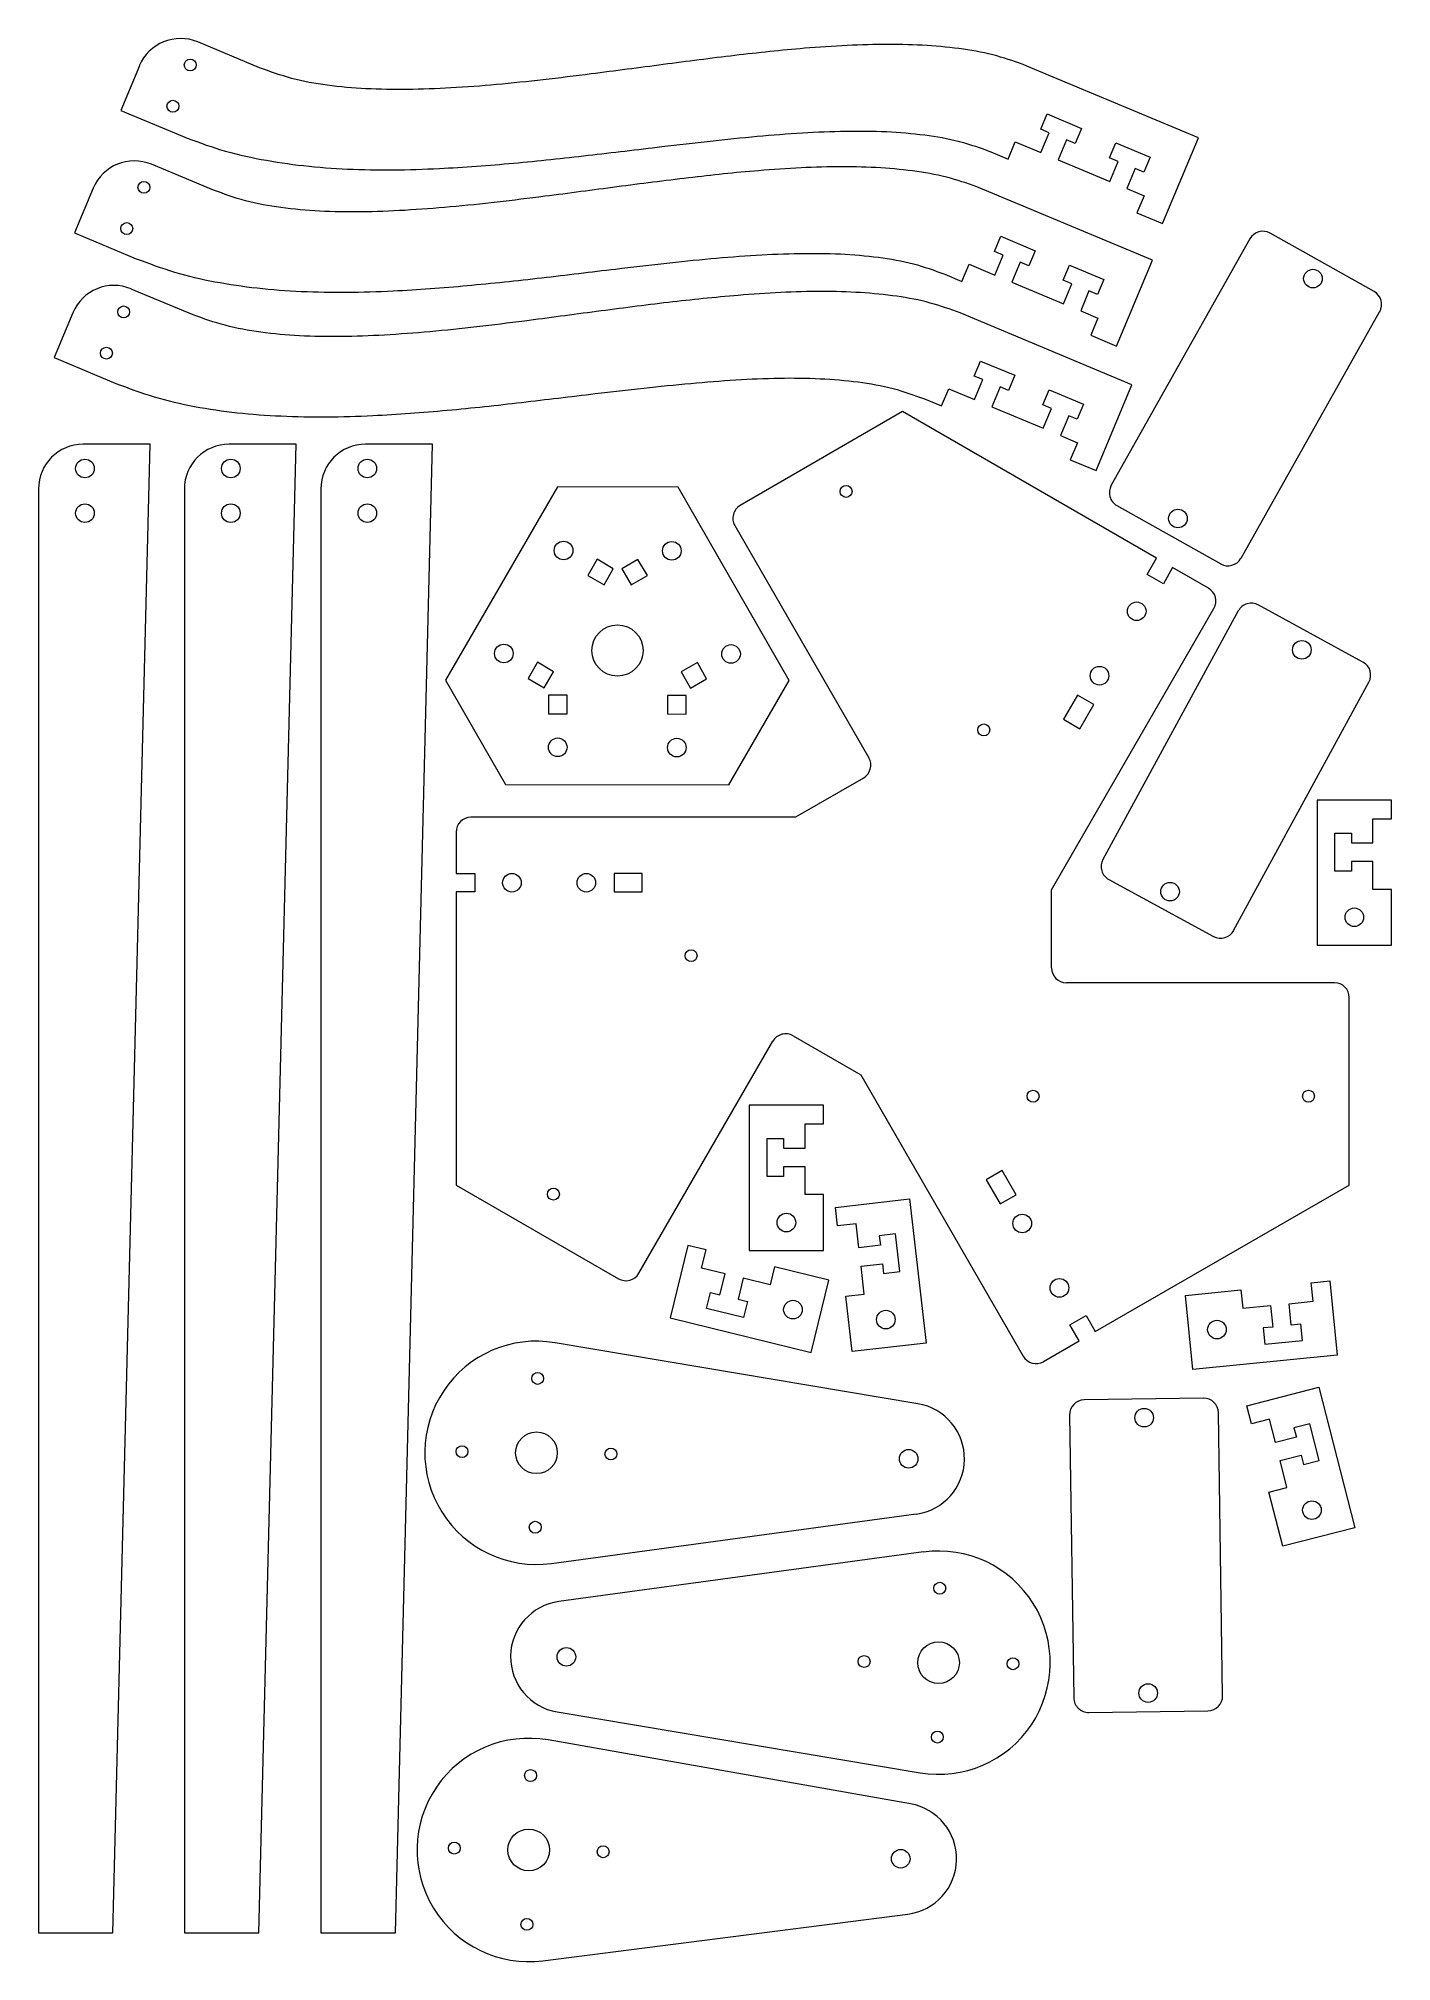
# Model space of a CAD drawing. Header units: inches. Extents: x 0.3 to 9.4, y 0.2 to 13.1.
import ezdxf

# ---------------------------------------------------------------- set-up
doc = ezdxf.new("R2010")
doc.units = ezdxf.units.IN
doc.header["$MEASUREMENT"] = 0

msp = doc.modelspace()

# ---------------------------------------------------------------- linework, layer by layer
at = {"color": 7, "linetype": 'Continuous', "lineweight": 15}
for p, q in [((1.767, 12.902), (1.352, 13.076)), ((0.96, 12.915), (0.834, 12.615)), ((8.074, 12.432), (6.921, 12.914)), ((0.834, 12.615), (1.249, 12.442)), ((7.015, 12.49), (7.057, 12.592)), ((7.057, 12.592), (7.288, 12.495)), ((6.795, 12.289), (6.843, 12.405)), ((6.843, 12.405), (7.016, 12.332)), ((7.072, 12.466), (7.015, 12.49)), ((7.016, 12.332), (7.072, 12.466)), ((7.188, 12.418), (7.132, 12.284)), ((7.245, 12.394), (7.188, 12.418)), ((7.288, 12.495), (7.245, 12.394)), ((7.833, 11.855), (8.074, 12.432)), ((6.68, 12.338), (6.795, 12.289)), ((7.132, 12.284), (7.478, 12.139)), ((7.476, 12.297), (7.518, 12.399)), ((7.534, 12.273), (7.476, 12.297)), ((7.518, 12.399), (7.749, 12.302)), ((7.749, 12.302), (7.707, 12.201)), ((1.457, 12.08), (1.042, 12.254)), ((7.478, 12.139), (7.534, 12.273)), ((7.649, 12.225), (7.593, 12.091)), ((7.707, 12.201), (7.649, 12.225)), ((0.649, 12.093), (0.524, 11.793)), ((7.764, 11.61), (6.611, 12.092)), ((7.593, 12.091), (7.708, 12.043)), ((7.708, 12.043), (7.66, 11.928)), ((7.66, 11.928), (7.833, 11.855)), ((0.524, 11.793), (0.939, 11.619)), ((6.704, 11.668), (6.747, 11.77)), ((6.747, 11.77), (6.977, 11.673)), ((9.253, 11.399), (8.555, 11.791)), ((6.762, 11.644), (6.704, 11.668)), ((6.706, 11.51), (6.762, 11.644)), ((6.977, 11.673), (6.935, 11.572)), ((8.419, 11.753), (7.488, 10.097)), ((6.369, 11.516), (6.485, 11.467)), ((6.485, 11.467), (6.533, 11.583)), ((6.533, 11.583), (6.706, 11.51)), ((6.877, 11.596), (6.821, 11.462)), ((6.935, 11.572), (6.877, 11.596)), ((7.165, 11.475), (7.208, 11.577)), ((7.208, 11.577), (7.439, 11.48)), ((7.523, 11.033), (7.764, 11.61)), ((1.32, 11.243), (0.905, 11.416)), ((6.821, 11.462), (7.167, 11.317)), ((7.223, 11.451), (7.165, 11.475)), ((7.167, 11.317), (7.223, 11.451)), ((7.338, 11.403), (7.283, 11.269)), ((7.396, 11.379), (7.338, 11.403)), ((7.439, 11.48), (7.396, 11.379)), ((0.513, 11.255), (0.387, 10.956)), ((7.627, 10.772), (6.474, 11.255)), ((7.283, 11.269), (7.398, 11.221)), ((8.36, 9.607), (9.291, 11.263)), ((7.398, 11.221), (7.35, 11.106)), ((7.35, 11.106), (7.523, 11.033)), ((0.387, 10.956), (0.802, 10.782)), ((6.568, 10.831), (6.61, 10.932)), ((6.61, 10.932), (6.841, 10.836)), ((6.348, 10.63), (6.397, 10.745)), ((6.397, 10.745), (6.57, 10.673)), ((6.625, 10.807), (6.568, 10.831)), ((6.57, 10.673), (6.625, 10.807)), ((6.741, 10.758), (6.685, 10.625)), ((6.798, 10.734), (6.741, 10.758)), ((6.841, 10.836), (6.798, 10.734)), ((7.029, 10.638), (7.072, 10.739)), ((7.072, 10.739), (7.302, 10.643)), ((7.386, 10.196), (7.627, 10.772)), ((6.233, 10.678), (6.348, 10.63)), ((6.685, 10.625), (7.031, 10.48)), ((7.087, 10.614), (7.029, 10.638)), ((7.031, 10.48), (7.087, 10.614)), ((7.302, 10.643), (7.26, 10.541)), ((6.086, 10.592), (4.996, 9.962)), ((7.792, 9.607), (6.086, 10.592)), ((7.202, 10.565), (7.146, 10.432)), ((7.26, 10.541), (7.202, 10.565)), ((1.032, 10.373), (0.582, 10.373)), ((0.782, 0.373), (1.032, 10.373)), ((2.012, 10.373), (1.562, 10.373)), ((1.762, 0.373), (2.012, 10.373)), ((2.929, 10.373), (2.479, 10.373)), ((2.679, 0.373), (2.929, 10.373)), ((7.146, 10.432), (7.261, 10.383)), ((7.261, 10.383), (7.213, 10.268)), ((7.213, 10.268), (7.386, 10.196)), ((3.769, 10.087), (3.016, 8.789)), ((4.578, 10.085), (3.769, 10.087)), ((5.325, 8.785), (4.578, 10.085)), ((0.282, 10.073), (0.282, 0.373)), ((1.262, 10.073), (1.262, 0.373)), ((2.179, 10.073), (2.179, 0.373)), ((7.526, 9.961), (8.223, 9.569)), ((4.959, 9.826), (5.859, 8.267)), ((4.035, 9.6), (3.972, 9.492)), ((4.143, 9.537), (4.035, 9.6)), ((4.309, 9.599), (4.201, 9.537)), ((4.372, 9.491), (4.309, 9.599)), ((7.73, 9.499), (7.792, 9.607)), ((3.972, 9.492), (4.081, 9.429)), ((4.081, 9.429), (4.143, 9.537)), ((4.201, 9.537), (4.263, 9.429)), ((4.263, 9.429), (4.372, 9.491)), ((7.838, 9.436), (7.73, 9.499)), ((7.9, 9.544), (7.838, 9.436)), ((8.141, 9.406), (7.9, 9.544)), ((7.087, 7.38), (8.177, 9.269)), ((8.341, 9.253), (7.432, 7.584)), ((9.179, 8.91), (8.476, 9.293)), ((3.016, 8.789), (3.419, 8.088)), ((3.634, 8.908), (3.571, 8.8)), ((3.571, 8.8), (3.679, 8.737)), ((3.742, 8.845), (3.634, 8.908)), ((3.679, 8.737), (3.742, 8.845)), ((4.708, 8.906), (4.6, 8.844)), ((4.6, 8.844), (4.662, 8.735)), ((4.662, 8.735), (4.77, 8.798)), ((4.77, 8.798), (4.708, 8.906)), ((3.708, 8.687), (3.708, 8.562)), ((3.833, 8.687), (3.708, 8.687)), ((3.833, 8.562), (3.833, 8.687)), ((4.508, 8.686), (4.508, 8.561)), ((4.633, 8.685), (4.508, 8.686)), ((4.633, 8.56), (4.633, 8.685)), ((4.919, 8.085), (5.325, 8.785)), ((7.261, 8.687), (7.168, 8.525)), ((7.37, 8.625), (7.261, 8.687)), ((8.31, 7.106), (9.219, 8.775)), ((3.708, 8.562), (3.833, 8.562)), ((4.508, 8.561), (4.633, 8.56)), ((7.276, 8.462), (7.37, 8.625)), ((7.168, 8.525), (7.276, 8.462)), ((3.419, 8.088), (4.919, 8.085)), ((5.823, 8.13), (5.368, 7.867)), ((9.371, 7.982), (8.871, 7.982)), ((8.871, 7.982), (8.871, 7.007)), ((9.371, 7.857), (9.371, 7.982)), ((3.087, 7.767), (3.087, 7.49)), ((5.368, 7.867), (3.187, 7.867)), ((8.991, 7.505), (8.991, 7.76)), ((8.991, 7.76), (9.101, 7.76)), ((9.101, 7.76), (9.101, 7.695)), ((9.246, 7.695), (9.246, 7.857)), ((9.246, 7.857), (9.371, 7.857)), ((9.101, 7.695), (9.246, 7.695)), ((9.101, 7.505), (8.991, 7.505)), ((9.101, 7.57), (9.101, 7.505)), ((9.246, 7.57), (9.101, 7.57)), ((9.246, 7.382), (9.246, 7.57)), ((3.087, 7.49), (3.212, 7.49)), ((3.087, 7.365), (3.087, 5.396)), ((3.212, 7.365), (3.087, 7.365)), ((3.212, 7.49), (3.212, 7.365)), ((4.149, 7.49), (4.149, 7.365)), ((4.337, 7.49), (4.149, 7.49)), ((4.149, 7.365), (4.337, 7.365)), ((4.337, 7.365), (4.337, 7.49)), ((7.087, 6.855), (7.087, 7.38)), ((7.472, 7.448), (8.175, 7.066)), ((9.371, 7.382), (9.246, 7.382)), ((9.371, 7.007), (9.371, 7.382)), ((8.871, 7.007), (9.371, 7.007)), ((8.987, 6.755), (7.187, 6.755)), ((9.087, 5.396), (9.087, 6.655)), ((4.314, 4.803), (5.214, 6.362)), ((5.351, 6.398), (5.805, 6.136)), ((5.805, 6.136), (6.896, 4.246)), ((5.556, 5.932), (5.056, 5.932)), ((5.056, 5.932), (5.056, 4.957)), ((5.556, 5.807), (5.556, 5.932)), ((5.176, 5.709), (5.286, 5.709)), ((5.176, 5.454), (5.176, 5.709)), ((5.286, 5.709), (5.286, 5.644)), ((5.431, 5.807), (5.556, 5.807)), ((5.431, 5.644), (5.431, 5.807)), ((5.286, 5.644), (5.431, 5.644)), ((5.286, 5.454), (5.176, 5.454)), ((5.286, 5.519), (5.286, 5.454)), ((5.431, 5.519), (5.286, 5.519)), ((5.431, 5.332), (5.431, 5.519)), ((6.756, 5.494), (6.648, 5.431)), ((6.648, 5.431), (6.742, 5.269)), ((6.85, 5.331), (6.756, 5.494)), ((3.087, 5.396), (4.178, 4.766)), ((5.556, 5.332), (5.431, 5.332)), ((5.556, 4.957), (5.556, 5.332)), ((5.635, 5.245), (6.132, 5.303)), ((6.132, 5.303), (6.244, 4.334)), ((6.742, 5.269), (6.85, 5.331)), ((7.381, 4.411), (9.087, 5.396)), ((5.65, 5.121), (5.635, 5.245)), ((5.774, 5.135), (5.65, 5.121)), ((5.792, 4.974), (5.774, 5.135)), ((6.038, 5.068), (5.929, 5.055)), ((5.929, 5.055), (5.937, 4.991)), ((6.068, 4.815), (6.038, 5.068)), ((4.644, 4.989), (4.526, 4.504)), ((4.766, 4.96), (4.644, 4.989)), ((4.736, 4.838), (4.766, 4.96)), ((5.056, 4.957), (5.556, 4.957)), ((5.937, 4.991), (5.792, 4.974)), ((4.894, 4.799), (4.736, 4.838)), ((4.859, 4.659), (4.894, 4.799)), ((5.227, 4.847), (5.197, 4.725)), ((5.591, 4.758), (5.227, 4.847)), ((5.807, 4.85), (5.951, 4.867)), ((5.829, 4.664), (5.807, 4.85)), ((5.951, 4.867), (5.958, 4.802)), ((5.958, 4.802), (6.068, 4.815)), ((4.77, 4.567), (4.796, 4.674)), ((4.796, 4.674), (4.859, 4.659)), ((5.015, 4.77), (4.981, 4.629)), ((5.197, 4.725), (5.015, 4.77)), ((5.473, 4.272), (5.591, 4.758)), ((5.704, 4.649), (5.829, 4.664)), ((7.986, 4.655), (8.359, 4.692)), ((8.036, 4.157), (7.986, 4.655)), ((8.359, 4.692), (8.372, 4.568)), ((8.832, 4.739), (8.956, 4.752)), ((8.844, 4.615), (8.832, 4.739)), ((8.956, 4.752), (9.006, 4.254)), ((5.018, 4.507), (4.77, 4.567)), ((4.981, 4.629), (5.044, 4.613)), ((5.044, 4.613), (5.018, 4.507)), ((5.748, 4.277), (5.704, 4.649)), ((8.372, 4.568), (8.558, 4.586)), ((8.558, 4.586), (8.573, 4.442)), ((8.683, 4.599), (8.844, 4.615)), ((8.697, 4.454), (8.683, 4.599)), ((4.526, 4.504), (5.473, 4.272)), ((7.21, 4.457), (7.319, 4.519)), ((7.273, 4.349), (7.21, 4.457)), ((7.319, 4.519), (7.381, 4.411)), ((8.573, 4.442), (8.508, 4.436)), ((8.508, 4.436), (8.519, 4.326)), ((8.762, 4.461), (8.697, 4.454)), ((8.773, 4.352), (8.762, 4.461)), ((6.189, 3.927), (3.752, 4.337)), ((6.244, 4.334), (5.748, 4.277)), ((7.033, 4.21), (7.273, 4.349)), ((8.519, 4.326), (8.773, 4.352)), ((9.006, 4.254), (8.036, 4.157)), ((8.399, 3.913), (8.883, 4.037)), ((8.883, 4.037), (9.125, 3.093)), ((8.107, 3.964), (7.307, 3.952)), ((8.43, 3.792), (8.399, 3.913)), ((7.208, 3.851), (7.236, 1.951)), ((8.236, 1.966), (8.208, 3.865)), ((8.551, 3.823), (8.43, 3.792)), ((8.591, 3.666), (8.551, 3.823)), ((8.822, 3.792), (8.715, 3.765)), ((8.715, 3.765), (8.732, 3.702)), ((8.885, 3.545), (8.822, 3.792)), ((8.732, 3.702), (8.591, 3.666)), ((8.622, 3.545), (8.763, 3.581)), ((8.668, 3.363), (8.622, 3.545)), ((8.763, 3.581), (8.779, 3.518)), ((8.779, 3.518), (8.885, 3.545)), ((8.547, 3.332), (8.668, 3.363)), ((8.64, 2.969), (8.547, 3.332)), ((3.728, 2.854), (6.177, 3.186)), ((9.125, 3.093), (8.64, 2.969)), ((6.227, 2.931), (3.778, 2.598)), ((3.766, 1.857), (6.204, 1.448)), ((7.337, 1.853), (8.137, 1.864)), ((6.139, 1.239), (3.705, 1.668)), ((3.67, 0.185), (6.122, 0.498)), ((0.282, 0.373), (0.782, 0.373)), ((1.262, 0.373), (1.762, 0.373)), ((2.179, 0.373), (2.679, 0.373))]:
    msp.add_line(p, q, dxfattribs=at)
for centre, radius in [((1.301, 12.921), 0.04), ((1.185, 12.644), 0.04), ((0.99, 12.099), 0.04), ((0.875, 11.822), 0.04), ((8.843, 11.486), 0.0625), ((0.854, 11.262), 0.04), ((0.738, 10.985), 0.04), ((0.594, 10.21), 0.0625), ((1.574, 10.21), 0.0625), ((2.491, 10.21), 0.0625), ((5.707, 10.056), 0.04), ((0.594, 9.91), 0.0625), ((1.574, 9.91), 0.0625), ((2.491, 9.91), 0.0625), ((7.936, 9.874), 0.0625), ((3.809, 9.659), 0.0625), ((4.536, 9.657), 0.0625), ((7.659, 9.251), 0.0625), ((4.171, 8.987), 0.172), ((8.768, 8.992), 0.0625), ((3.408, 8.967), 0.0625), ((4.934, 8.964), 0.0625), ((7.409, 8.818), 0.0625), ((3.77, 8.337), 0.0625), ((6.632, 8.454), 0.04), ((4.57, 8.335), 0.0625), ((3.462, 7.427), 0.0625), ((3.962, 7.427), 0.0625), ((7.883, 7.367), 0.0625), ((9.121, 7.195), 0.0625), ((4.666, 6.937), 0.04), ((6.963, 5.993), 0.04), ((8.813, 5.993), 0.04), ((3.741, 5.335), 0.04), ((5.306, 5.144), 0.0625), ((6.89, 5.138), 0.0625), ((7.14, 4.705), 0.0625), ((5.35, 4.559), 0.0625), ((5.974, 4.492), 0.0625), ((8.198, 4.425), 0.0625), ((3.635, 4.097), 0.04), ((7.709, 3.833), 0.0625), ((3.127, 3.605), 0.04), ((3.627, 3.597), 0.14), ((4.127, 3.589), 0.04), ((6.127, 3.557), 0.0625), ((8.836, 3.212), 0.0625), ((3.619, 3.097), 0.04), ((6.336, 2.687), 0.04), ((6.328, 2.187), 0.14), ((3.828, 2.226), 0.0625), ((5.828, 2.195), 0.04), ((6.828, 2.18), 0.04), ((7.736, 1.983), 0.0625), ((6.32, 1.687), 0.04), ((3.587, 1.429), 0.04), ((3.575, 0.929), 0.14), ((3.075, 0.941), 0.04), ((4.075, 0.917), 0.04), ((6.074, 0.87), 0.0625), ((3.563, 0.429), 0.04)]:
    msp.add_circle(centre, radius, dxfattribs=at)
for centre, radius, start, end in [((1.236, 12.799), 0.3, 67.2995, 157.2995), ((0.926, 11.977), 0.3, 67.2995, 157.2995), ((8.506, 11.704), 0.1, 60.6503, 150.6503), ((0.789, 11.14), 0.3, 67.2995, 157.2995), ((9.204, 11.312), 0.1, 330.6503, 60.6503), ((0.582, 10.073), 0.3, 90, 180), ((1.562, 10.073), 0.3, 90, 180), ((2.479, 10.073), 0.3, 90, 180), ((7.575, 10.048), 0.1, 150.6503, 240.6503), ((5.046, 9.876), 0.1, 120, 210), ((8.272, 9.656), 0.1, 240.6503, 330.6503), ((8.091, 9.319), 0.1, 330, 60), ((8.429, 9.205), 0.1, 61.4327, 151.4327), ((9.131, 8.822), 0.1, 331.4327, 61.4327), ((5.773, 8.217), 0.1, 300, 30), ((3.187, 7.767), 0.1, 90, 180), ((7.52, 7.536), 0.1, 151.4327, 241.4327), ((8.223, 7.154), 0.1, 241.4327, 331.4327), ((7.187, 6.855), 0.1, 180, 270), ((8.987, 6.655), 0.1, 0, 90), ((5.301, 6.312), 0.1, 60, 150), ((4.228, 4.853), 0.1, 240, 330), ((3.627, 3.597), 0.75, 80.4641, 277.718), ((6.983, 4.296), 0.1, 210, 300), ((6.127, 3.557), 0.375, 277.718, 80.4641), ((7.308, 3.852), 0.1, 90.8315, 180.8315), ((8.108, 3.864), 0.1, 0.8315, 90.8315), ((6.328, 2.187), 0.75, 260.4776, 97.7315), ((3.828, 2.226), 0.375, 97.7315, 260.4776), ((7.336, 1.953), 0.1, 180.8315, 270.8315), ((8.136, 1.964), 0.1, 270.8315, 0.8315), ((3.575, 0.929), 0.75, 80.0149, 277.2688), ((6.074, 0.87), 0.375, 277.2688, 80.0149)]:
    msp.add_arc(centre, radius, start, end, dxfattribs=at)
for points, knots in [([(6.921, 12.914), (6.854, 12.939), (6.716, 12.989), (6.49, 13.031), (6.246, 13.055), (5.985, 13.061), (5.711, 13.054), (5.367, 13.03), (4.955, 12.986), (4.477, 12.924), (4.049, 12.867), (3.675, 12.821), (3.362, 12.788), (3.057, 12.765), (2.764, 12.754), (2.487, 12.758), (2.227, 12.781), (1.986, 12.823), (1.838, 12.877), (1.767, 12.902)], [0, 0, 0, 0, 0.040948, 0.084893, 0.13198, 0.182104, 0.234988, 0.290247, 0.380759, 0.474006, 0.567868, 0.629994, 0.690802, 0.749691, 0.80611, 0.85959, 0.909783, 0.956539, 1, 1, 1, 1]), ([(1.249, 12.442), (1.334, 12.41), (1.506, 12.345), (1.78, 12.283), (2.065, 12.241), (2.361, 12.219), (2.666, 12.214), (3.037, 12.226), (3.475, 12.259), (3.972, 12.313), (4.412, 12.366), (4.791, 12.41), (5.106, 12.443), (5.409, 12.467), (5.699, 12.479), (5.974, 12.477), (6.229, 12.455), (6.466, 12.415), (6.61, 12.363), (6.68, 12.338)], [0, 0, 0, 0, 0.049536, 0.100455, 0.152959, 0.207065, 0.262646, 0.319465, 0.410477, 0.502288, 0.593228, 0.652773, 0.710629, 0.7663, 0.819339, 0.869373, 0.916152, 0.959615, 1, 1, 1, 1]), ([(6.611, 12.092), (6.544, 12.117), (6.405, 12.167), (6.179, 12.209), (5.935, 12.233), (5.675, 12.239), (5.4, 12.232), (5.057, 12.208), (4.644, 12.164), (4.167, 12.102), (3.738, 12.045), (3.365, 11.999), (3.051, 11.966), (2.747, 11.943), (2.454, 11.931), (2.176, 11.936), (1.916, 11.959), (1.675, 12.001), (1.528, 12.055), (1.457, 12.08)], [0, 0, 0, 0, 0.040948, 0.084893, 0.13198, 0.182104, 0.234988, 0.290247, 0.380759, 0.474006, 0.567867, 0.629994, 0.690802, 0.749691, 0.80611, 0.859589, 0.909783, 0.956539, 1, 1, 1, 1]), ([(0.939, 11.619), (1.024, 11.588), (1.196, 11.523), (1.469, 11.461), (1.754, 11.419), (2.05, 11.397), (2.355, 11.392), (2.727, 11.404), (3.164, 11.437), (3.662, 11.49), (4.102, 11.544), (4.48, 11.588), (4.795, 11.621), (5.099, 11.645), (5.389, 11.657), (5.663, 11.655), (5.919, 11.633), (6.155, 11.593), (6.3, 11.541), (6.369, 11.516)], [0, 0, 0, 0, 0.049536, 0.100455, 0.152959, 0.207065, 0.262646, 0.319465, 0.410477, 0.502288, 0.593228, 0.652773, 0.710629, 0.7663, 0.819339, 0.869373, 0.916152, 0.959615, 1, 1, 1, 1]), ([(6.474, 11.255), (6.407, 11.279), (6.269, 11.329), (6.043, 11.371), (5.799, 11.395), (5.539, 11.402), (5.264, 11.394), (4.92, 11.37), (4.508, 11.327), (4.03, 11.265), (3.602, 11.207), (3.228, 11.161), (2.915, 11.128), (2.61, 11.105), (2.318, 11.094), (2.04, 11.098), (1.78, 11.122), (1.539, 11.164), (1.391, 11.217), (1.32, 11.243)], [0, 0, 0, 0, 0.040948, 0.084893, 0.13198, 0.182104, 0.234988, 0.290247, 0.380759, 0.474006, 0.567868, 0.629994, 0.690802, 0.749691, 0.80611, 0.85959, 0.909783, 0.956539, 1, 1, 1, 1]), ([(0.802, 10.782), (0.887, 10.75), (1.059, 10.685), (1.333, 10.623), (1.618, 10.581), (1.914, 10.56), (2.219, 10.555), (2.591, 10.566), (3.028, 10.599), (3.526, 10.653), (3.965, 10.707), (4.344, 10.751), (4.659, 10.783), (4.962, 10.807), (5.252, 10.82), (5.527, 10.817), (5.782, 10.796), (6.019, 10.755), (6.163, 10.703), (6.233, 10.678)], [0, 0, 0, 0, 0.049536, 0.100454, 0.152959, 0.207065, 0.262646, 0.319465, 0.410477, 0.502288, 0.593228, 0.652773, 0.710629, 0.7663, 0.819339, 0.869373, 0.916152, 0.959615, 1, 1, 1, 1])]:
    msp.add_open_spline(points, degree=3, knots=knots, dxfattribs=at)

doc.saveas('drawing.dxf')
